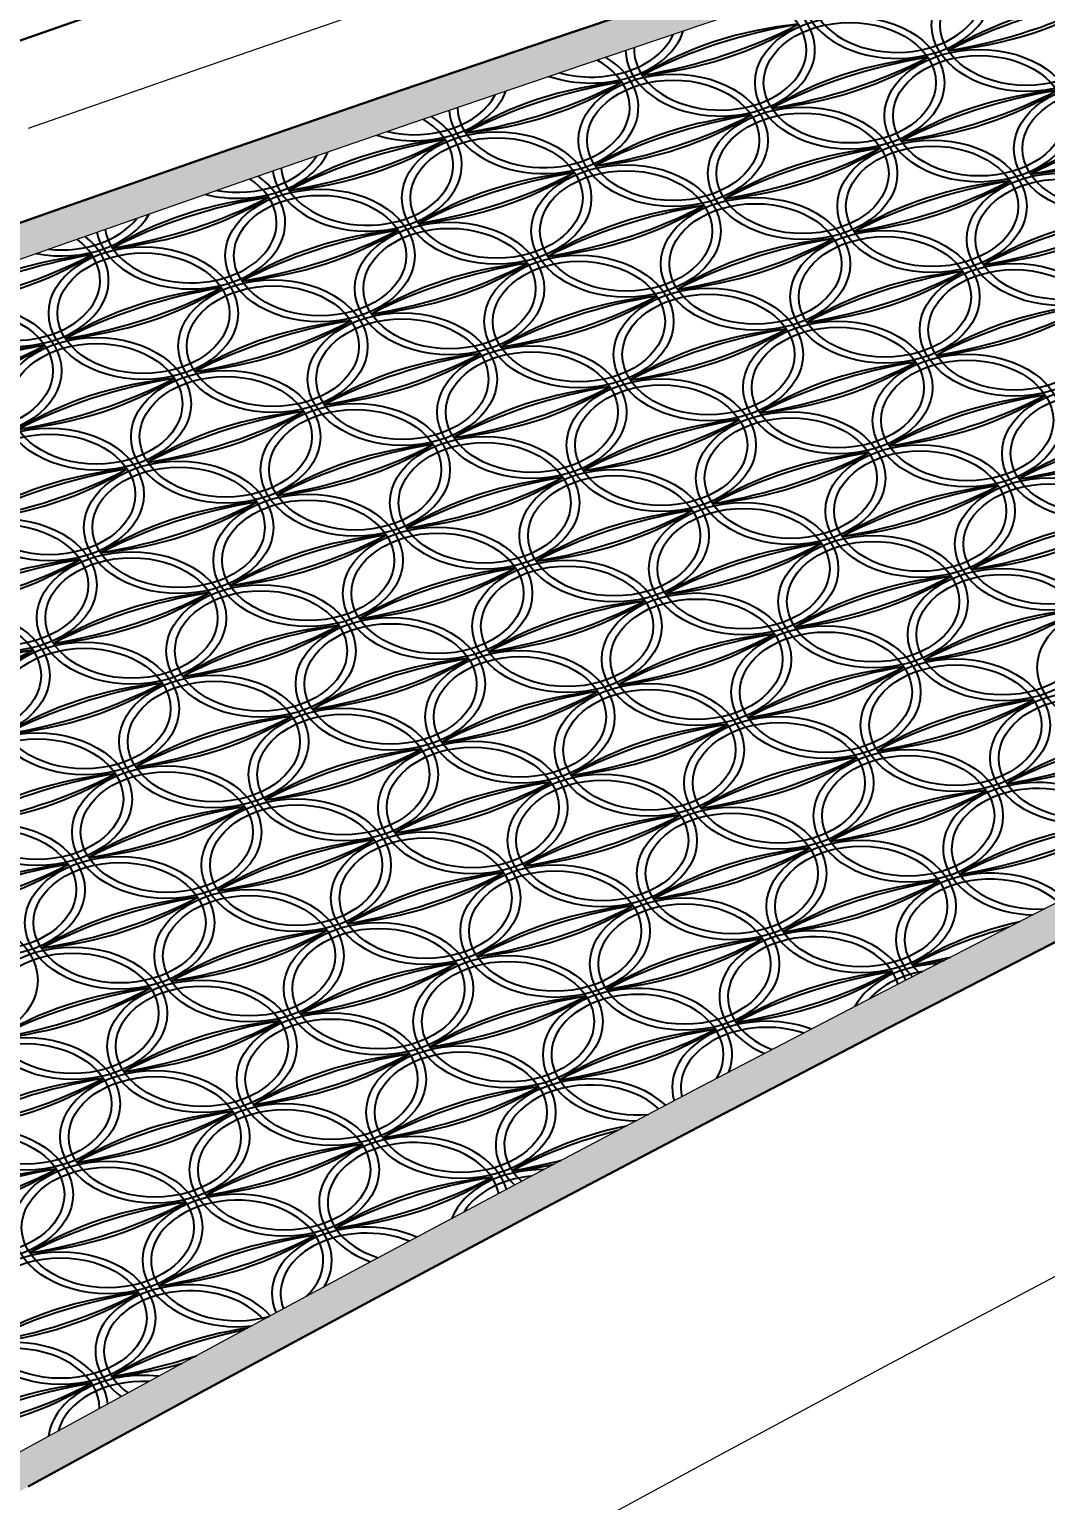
# Model space of a CAD drawing. Header units: millimetres. Extents: x 4628 to 974470, y 12613 to 383573.
# Drawn here: x 494596 to 500497, y 329091 to 337636 of the extents above; entities that cross this region are included whole.
import ezdxf

# ---------------------------------------------------------------- set-up
doc = ezdxf.new("R2010")
doc.units = ezdxf.units.MM
doc.linetypes.add('CENTER', pattern=[2, 1.25, -0.25, 0.25, -0.25])
for name, color, linetype, lineweight in [('标注', 3, 'Continuous', 18), ('桥 中心线', 5, 'CENTER', 15), ('桥 构造粗实', 1, 'Continuous', 30)]:
    doc.layers.add(name, color=color, linetype=linetype, lineweight=lineweight)
doc.styles.add('仿宋字', font='', dxfattribs={"width": 0.7})
doc.styles.get('仿宋字').set_extended_font_data('仿宋_GB2312')
doc.dimstyles.new('750', dxfattribs={"dimscale": 0, "dimtxt": 2.5, "dimasz": 1, "dimexe": 1, "dimexo": 1, "dimgap": 0, "dimtad": 0, "dimdec": 0, "dimlfac": 0.1, "dimrnd": 0.1, "dimzin": 12, "dimdsep": 46, "dimtxsty": '仿宋字', "dimblk": 'OBLIQUE', "dimcen": -1, "dimclrd": 256, "dimclre": 256, "dimclrt": 256, "dimadec": 4, "dimazin": 0, "dimtp": 2, "dimtm": 3, "dimtfac": 0.5, "dimtdec": 0, "dimtmove": 2, "dimatfit": 3, "dimldrblk": 'OBLIQUE', "dimfxl": 3, "dimfxlon": 1, "dimtvp": 0.7, "dimtolj": 1, "dimtzin": 12, "dimarcsym": 0})

# ---------------------------------------------------------------- blocks, each defined once
blk = doc.blocks.new('332323')
at = {"color": 8}
for centre, major_axis, start_param, end_param in [((18693, 16766), (-550, 0), 6.270031, 10.3238), ((18693, 16766), (-500, 0), 6.220234, 10.373973), ((17667.6, 16431.3), (550, 0), 3.153258, 7.166893), ((17667.6, 16431.3), (500, 0), 3.106036, 7.214511), ((20129.9, 15545.9), (-1696.6, 0), -1.433605, -0.835323), ((20482.2, 15017.1), (-2505.2, 0), -1.335396, -0.933532), ((18759.6, 17603), (-1696.6, 0), 1.707987, 2.30627), ((18407.3, 18131.8), (-2505.2, 0), 1.806196, 2.208061), ((18352.8, 15402.7), (1696.6, 0), 1.707987, 2.30627), ((18705.1, 14873.9), (-2505.2, 0), -1.335396, -0.933532), ((16982.4, 17459.9), (-1696.6, 0), 1.707987, 2.30627), ((16630.2, 17988.7), (-2505.2, 0), 1.806196, 2.208061), ((16915.9, 16622.8), (-550, 0), 7.40002, 9.207174), ((16915.9, 16622.8), (-500, 0), 7.480883, 9.125908), ((19171.1, 16048.2), (-550, 0), 3.141593, 9.424778), ((16642.3, 16096.6), (-550, 0), 6.330079, 10.282679), ((16642.3, 16096.6), (-500, 0), 6.286653, 10.326509), ((19104.6, 15211.2), (1696.6, 0), 1.707987, 2.30627), ((19456.8, 14682.4), (-2505.2, 0), -1.335396, -0.933532), ((17734.2, 17268.3), (-1696.6, 0), 1.707987, 2.30627), ((17381.9, 17797.1), (2505.2, 0), -1.335396, -0.933532), ((19171.1, 16048.2), (-500, 0), 3.141593, 9.424778), ((17327.4, 15068), (1696.6, 0), 1.707987, 2.30627), ((17679.7, 14539.2), (-2505.2, 0), -1.335396, -0.933532), ((15957.1, 17125.2), (-1696.6, 0), 1.707987, 2.30627), ((15604.8, 17654), (2505.2, 0), -1.335396, -0.933532), ((15890.5, 16288.1), (-550, 0), 7.44695, 9.1696), ((15890.5, 16288.1), (500, 0), 4.394112, 5.938842), ((19856.3, 15019.7), (1696.6, 0), 1.707987, 2.30627), ((20208.6, 14490.8), (-2505.2, 0), -1.335396, -0.933532), ((18485.9, 17076.8), (-1696.6, 0), 1.707987, 2.30627), ((18133.7, 17605.6), (2505.2, 0), -1.335396, -0.933532), ((15616.9, 15761.9), (-550, 0), 6.375257, 10.24684), ((15616.9, 15761.9), (-500, 0), 6.336685, 10.285817), ((18079.2, 14876.5), (-1696.6, 0), -1.433605, -0.835323), ((18431.5, 14347.7), (-2505.2, 0), -1.335396, -0.933532), ((16708.8, 16933.6), (-1696.6, 0), 1.707987, 2.30627), ((16356.6, 17462.4), (-2505.2, 0), 1.806196, 2.208061), ((20608.1, 14828.1), (-1696.6, 0), -1.433605, -0.835323), ((20960.3, 14299.3), (-2505.2, 0), -1.335396, -0.933532), ((19237.7, 16885.3), (-1696.6, 0), 1.707987, 2.30627), ((18885.4, 17414.1), (-2505.2, 0), 1.806196, 2.208061), ((16302.1, 14733.3), (1696.6, 0), 1.707987, 2.30627), ((16654.3, 14204.5), (-2505.2, 0), -1.335396, -0.933532), ((14931.7, 16790.5), (-1696.6, 0), 1.707987, 2.30627), ((14579.4, 17319.3), (-2505.2, 0), 1.806196, 2.208061), ((16368.6, 15570.4), (-550, 0), 3.141593, 9.424778), ((14865.1, 15953.4), (-550, 0), 7.508646, 9.117167), ((14865.1, 15953.4), (-500, 0), 7.609326, 9.016037), ((18831, 14685), (-1696.6, 0), -1.433605, -0.835323), ((19183.2, 14156.2), (2505.2, 0), 1.806196, 2.208061), ((17460.6, 16742.1), (-1696.6, 0), 1.707987, 2.30627), ((17108.3, 17270.9), (-2505.2, 0), 1.806196, 2.208061), ((17120.4, 15378.8), (-550, 0), 3.141593, 9.424778), ((17120.4, 15378.8), (-500, 0), 3.141593, 9.424778), ((14591.5, 15427.2), (-550, 0), 6.429904, 10.201456), ((14591.5, 15427.2), (-500, 0), 6.397082, 10.234676), ((17053.8, 14541.8), (1696.6, 0), 1.707987, 2.30627), ((17406.1, 14013), (-2505.2, 0), -1.335396, -0.933532), ((15683.5, 16598.9), (-1696.6, 0), 1.707987, 2.30627), ((15331.2, 17127.7), (-2505.2, 0), 1.806196, 2.208061), ((19582.7, 14493.4), (1696.6, 0), 1.707987, 2.30627), ((19935, 13964.6), (-2505.2, 0), -1.335396, -0.933532), ((18212.3, 16550.6), (-1696.6, 0), 1.707987, 2.30627), ((17860.1, 17079.4), (2505.2, 0), -1.335396, -0.933532), ((19649.3, 15330.5), (-550, 0), 3.141593, 9.424778), ((19649.3, 15330.5), (-500, 0), 3.141593, 9.424778), ((15276.7, 14398.6), (1696.6, 0), 1.707987, 2.30627), ((15629, 13869.8), (-2505.2, 0), -1.335396, -0.933532), ((13906.3, 16455.8), (-1696.6, 0), 1.707987, 2.30627), ((13554.1, 16984.6), (-2505.2, 0), 1.806196, 2.208061), ((15343.3, 15235.7), (-550, 0), 3.141593, 9.424778), ((15343.3, 15235.7), (-500, 0), 3.141593, 9.424778), ((13839.8, 15618.7), (550, 0), 4.446173, 5.905607), ((17805.6, 14350.3), (1696.6, 0), 1.707987, 2.30627), ((18157.8, 13821.5), (-2505.2, 0), -1.335396, -0.933532), ((16435.2, 16407.4), (-1696.6, 0), 1.707987, 2.30627), ((16082.9, 16936.2), (2505.2, 0), -1.335396, -0.933532), ((20334.5, 14301.9), (1696.6, 0), 1.707987, 2.30627), ((20686.7, 13773.1), (-2505.2, 0), -1.335396, -0.933532), ((18964.1, 16359), (-1696.6, 0), 1.707987, 2.30627), ((18611.8, 16887.8), (-2505.2, 0), 1.806196, 2.208061), ((13839.8, 15618.7), (500, 0), 4.565418, 5.785813), ((16028.5, 14207.1), (1696.6, 0), 1.707987, 2.30627), ((16380.7, 13678.3), (-2505.2, 0), -1.335396, -0.933532), ((14658.1, 16264.2), (1696.6, 0), -1.433605, -0.835323), ((14305.8, 16793), (2505.2, 0), -1.335396, -0.933532), ((16095, 15044.1), (-550, 0), 3.141593, 9.424778), ((16095, 15044.1), (-500, 0), 3.141593, 9.424778), ((13566.1, 15092.5), (550, 0), 3.351994, 7.005372), ((13566.1, 15092.5), (500, 0), 3.325687, 7.032069), ((18557.3, 14158.7), (1696.6, 0), 1.707987, 2.30627), ((18909.6, 13629.9), (-2505.2, 0), -1.335396, -0.933532), ((17187, 16215.9), (-1696.6, 0), 1.707987, 2.30627), ((16834.7, 16744.7), (2505.2, 0), -1.335396, -0.933532), ((14251.3, 14063.9), (1696.6, 0), 1.707987, 2.30627), ((14603.6, 13535.1), (-2505.2, 0), -1.335396, -0.933532), ((12881, 16121.1), (1696.6, 0), -1.433605, -0.835323), ((12528.7, 16649.9), (-2505.2, 0), 1.806196, 2.208061), ((16846.8, 14852.6), (-550, 0), 3.141593, 9.424778), ((16780.2, 14015.6), (-1696.6, 0), -1.433605, -0.835323), ((17132.5, 13486.8), (-2505.2, 0), -1.335396, -0.933532), ((15409.8, 16072.7), (1696.6, 0), -1.433605, -0.835323), ((15057.6, 16601.5), (2505.2, 0), -1.335396, -0.933532), ((19309.1, 13967.2), (-1696.6, 0), -1.433605, -0.835323), ((19661.4, 13438.4), (2505.2, 0), 1.806196, 2.208061), ((17938.7, 16024.3), (-1696.6, 0), 1.707987, 2.30627), ((17586.4, 16553.1), (-2505.2, 0), 1.806196, 2.208061), ((15003.1, 13872.4), (-1696.6, 0), -1.433605, -0.835323), ((15355.4, 13343.6), (2505.2, 0), 1.806196, 2.208061), ((13632.7, 15929.5), (-1696.6, 0), 1.707987, 2.30627), ((13280.4, 16458.3), (-2505.2, 0), 1.806196, 2.208061), ((15069.7, 14709.4), (-550, 0), 3.141593, 9.424778), ((15069.7, 14709.4), (-500, 0), 3.141593, 9.424778), ((17598.5, 14661.1), (-550, 0), 3.141593, 9.424778), ((17532, 13824), (1696.6, 0), 1.707987, 2.30627), ((17884.2, 13295.2), (-2505.2, 0), -1.335396, -0.933532), ((16161.6, 15881.2), (-1696.6, 0), 1.707987, 2.30627), ((15809.3, 16410), (-2505.2, 0), 1.806196, 2.208061), ((17598.5, 14661.1), (-500, 0), 3.141593, 9.424778), ((13292.5, 14566.3), (-550, 0), 3.141593, 9.424778), ((13292.5, 14566.3), (-500, 0), 3.141593, 9.424778), ((15821.4, 14517.9), (-550, 0), 3.141593, 9.424778), ((20060.8, 13775.7), (-1696.6, 0), -1.433605, -0.835323), ((20413.1, 13246.9), (2505.2, 0), 1.806196, 2.208061), ((18690.5, 15832.8), (-1696.6, 0), 1.707987, 2.30627), ((18338.2, 16361.6), (2505.2, 0), -1.335396, -0.933532), ((15754.8, 13680.9), (1696.6, 0), 1.707987, 2.30627), ((16107.1, 13152.1), (2505.2, 0), 1.806196, 2.208061), ((14384.5, 15738), (-1696.6, 0), 1.707987, 2.30627), ((14032.2, 16266.8), (-2505.2, 0), 1.806196, 2.208061), ((15821.4, 14517.9), (-500, 0), 3.141593, 9.424778), ((18283.7, 13632.5), (1696.6, 0), 1.707987, 2.30627), ((18636, 13103.7), (-2505.2, 0), -1.335396, -0.933532), ((16913.3, 15689.6), (-1696.6, 0), 1.707987, 2.30627), ((16561.1, 16218.5), (2505.2, 0), -1.335396, -0.933532), ((13977.7, 13537.7), (1696.6, 0), 1.707987, 2.30627), ((14330, 13008.9), (-2505.2, 0), -1.335396, -0.933532), ((12607.3, 15594.8), (-1696.6, 0), 1.707987, 2.30627), ((12255.1, 16123.7), (2505.2, 0), -1.335396, -0.933532), ((16573.2, 14326.4), (-550, 0), 3.141593, 9.424778), ((16506.6, 13489.3), (1696.6, 0), 1.707987, 2.30627), ((16858.9, 12960.5), (-2505.2, 0), -1.335396, -0.933532), ((15136.2, 15546.5), (1696.6, 0), -1.433605, -0.835323), ((14784, 16075.3), (2505.2, 0), -1.335396, -0.933532), ((16573.2, 14326.4), (-500, 0), 3.141593, 9.424778), ((19035.5, 13441), (-1696.6, 0), -1.433605, -0.835323), ((19387.7, 12912.2), (-2505.2, 0), -1.335396, -0.933532), ((17665.1, 15498.1), (-1696.6, 0), 1.707987, 2.30627), ((17312.8, 16026.9), (2505.2, 0), -1.335396, -0.933532), ((19102, 14278), (-550, 0), 3.141593, 9.424778), ((19102, 14278), (-500, 0), 3.141593, 9.424778), ((14729.5, 13346.2), (1696.6, 0), 1.707987, 2.30627), ((15081.7, 12817.4), (-2505.2, 0), -1.335396, -0.933532), ((13359.1, 15403.3), (1696.6, 0), -1.433605, -0.835323), ((13006.8, 15932.1), (-2505.2, 0), 1.806196, 2.208061), ((17258.3, 13297.8), (1696.6, 0), 1.707987, 2.30627), ((17610.6, 12769), (-2505.2, 0), -1.335396, -0.933532), ((15888, 15355), (-1696.6, 0), 1.707987, 2.30627), ((15535.7, 15883.8), (-2505.2, 0), 1.806196, 2.208061), ((17324.9, 14134.8), (-550, 0), 3.141593, 9.424778), ((19853.8, 14086.5), (-550, 0), 3.141593, 9.424778), ((19787.2, 13249.4), (1696.6, 0), 1.707987, 2.30627), ((20139.5, 12720.6), (-2505.2, 0), -1.335396, -0.933532), ((18416.9, 15306.6), (-1696.6, 0), 1.707987, 2.30627), ((18064.6, 15835.4), (-2505.2, 0), 1.806196, 2.208061), ((19853.8, 14086.5), (-500, 0), 3.141593, 9.424778), ((15481.2, 13154.6), (-1696.6, 0), -1.433605, -0.835323), ((15833.5, 12625.8), (2505.2, 0), 1.806196, 2.208061), ((14110.8, 15211.8), (1696.6, 0), -1.433605, -0.835323), ((13758.6, 15740.6), (-2505.2, 0), 1.806196, 2.208061), ((18010.1, 13106.3), (1696.6, 0), 1.707987, 2.30627), ((18362.4, 12577.5), (-2505.2, 0), -1.335396, -0.933532), ((16639.7, 15163.4), (-1696.6, 0), 1.707987, 2.30627), ((16287.5, 15692.2), (2505.2, 0), -1.335396, -0.933532), ((18076.7, 13943.3), (-550, 0), 3.141593, 9.424778), ((18076.7, 13943.3), (-500, 0), 3.141593, 9.424778), ((13770.7, 13848.5), (-550, 0), 3.141593, 9.424778), ((13770.7, 13848.5), (-500, 0), 3.141593, 9.424778), ((20539, 13057.9), (1696.6, 0), 1.707987, 2.30627), ((20891.2, 12529.1), (-2505.2, 0), -1.335396, -0.933532), ((19168.6, 15115.1), (-1696.6, 0), 1.707987, 2.30627), ((18816.3, 15643.9), (2505.2, 0), -1.335396, -0.933532), ((16233, 12963.1), (1696.6, 0), 1.707987, 2.30627), ((16585.2, 12434.3), (-2505.2, 0), -1.335396, -0.933532), ((14862.6, 15020.3), (-1696.6, 0), 1.707987, 2.30627), ((14510.3, 15549.1), (-2505.2, 0), 1.806196, 2.208061), ((16299.5, 13800.1), (-550, 0), 3.141593, 9.424778), ((16299.5, 13800.1), (-500, 0), 3.141593, 9.424778), ((18761.9, 12914.7), (1696.6, 0), 1.707987, 2.30627), ((19114.1, 12385.9), (-2505.2, 0), -1.335396, -0.933532), ((17391.5, 14971.9), (-1696.6, 0), 1.707987, 2.30627), ((17039.2, 15500.7), (2505.2, 0), -1.335396, -0.933532), ((14455.9, 12819.9), (1696.6, 0), 1.707987, 2.30627), ((14808.1, 12291.1), (-2505.2, 0), -1.335396, -0.933532), ((13085.5, 14877.1), (-1696.6, 0), 1.707987, 2.30627), ((12733.2, 15405.9), (2505.2, 0), -1.335396, -0.933532), ((16984.7, 12771.6), (-1696.6, 0), -1.433605, -0.835323), ((17337, 12242.8), (-2505.2, 0), -1.335396, -0.933532), ((15614.4, 14828.7), (1696.6, 0), -1.433605, -0.835323), ((15262.1, 15357.5), (2505.2, 0), -1.335396, -0.933532), ((17051.3, 13608.6), (-550, 0), 3.141593, 9.424778), ((17051.3, 13608.6), (-500, 0), 3.141593, 9.424778), ((19513.6, 12723.2), (-1696.6, 0), -1.433605, -0.835323), ((19865.9, 12194.4), (-2505.2, 0), -1.335396, -0.933532), ((18143.2, 14780.4), (1696.6, 0), -1.433605, -0.835323), ((17791, 15309.2), (-2505.2, 0), 1.806196, 2.208061), ((15207.6, 12628.4), (1696.6, 0), 1.707987, 2.30627), ((15559.9, 12099.6), (-2505.2, 0), -1.335396, -0.933532), ((13837.2, 14685.6), (-1696.6, 0), 1.707987, 2.30627), ((13485, 15214.4), (-2505.2, 0), 1.806196, 2.208061), ((17803.1, 13417.1), (-550, 0), 3.141593, 9.424778), ((17736.5, 12580), (-1696.6, 0), -1.433605, -0.835323), ((18088.8, 12051.2), (-2505.2, 0), -1.335396, -0.933532), ((16366.1, 14637.2), (-1696.6, 0), 1.707987, 2.30627), ((16013.8, 15166), (-2505.2, 0), 1.806196, 2.208061), ((20265.4, 12531.7), (-1696.6, 0), -1.433605, -0.835323), ((20617.6, 12002.9), (2505.2, 0), 1.806196, 2.208061), ((18895, 14588.8), (-1696.6, 0), 1.707987, 2.30627), ((18542.7, 15117.6), (-2505.2, 0), 1.806196, 2.208061), ((15959.4, 12436.9), (-1696.6, 0), -1.433605, -0.835323), ((16311.6, 11908.1), (2505.2, 0), 1.806196, 2.208061), ((14589, 14494), (1696.6, 0), -1.433605, -0.835323), ((14236.7, 15022.8), (-2505.2, 0), 1.806196, 2.208061), ((16025.9, 13273.9), (-550, 0), 3.141593, 9.424778), ((16025.9, 13273.9), (-500, 0), 3.141593, 9.424778), ((18554.8, 13225.6), (-550, 0), 3.141593, 9.424778), ((14248.8, 13130.8), (-550, 0), 3.141593, 9.424778), ((18488.2, 12388.5), (1696.6, 0), 1.707987, 2.30627), ((18840.5, 11859.7), (-2505.2, 0), -1.335396, -0.933532), ((17117.9, 14445.7), (-1696.6, 0), 1.707987, 2.30627), ((16765.6, 14974.5), (-2505.2, 0), 1.806196, 2.208061), ((18554.8, 13225.6), (-500, 0), 3.141593, 9.424778), ((14182.2, 12293.7), (-1696.6, 0), -1.433605, -0.835323), ((14534.5, 11764.9), (-2505.2, 0), -1.335396, -0.933532), ((12811.9, 14350.9), (-1696.6, 0), 1.707987, 2.30627), ((12459.6, 14879.7), (2505.2, 0), -1.335396, -0.933532), ((14248.8, 13130.8), (-500, 0), 3.141593, 9.424778), ((16711.1, 12245.3), (1696.6, 0), 1.707987, 2.30627), ((17063.4, 11716.5), (-2505.2, 0), -1.335396, -0.933532), ((15340.7, 14302.5), (-1696.6, 0), 1.707987, 2.30627), ((14988.5, 14831.3), (2505.2, 0), -1.335396, -0.933532), ((16777.7, 13082.4), (-550, 0), 3.141593, 9.424778), ((16777.7, 13082.4), (-500, 0), 3.141593, 9.424778), ((19240, 12197), (1696.6, 0), 1.707987, 2.30627), ((19592.3, 11668.2), (-2505.2, 0), -1.335396, -0.933532), ((17869.6, 14254.1), (-1696.6, 0), 1.707987, 2.30627), ((17517.4, 14782.9), (2505.2, 0), -1.335396, -0.933532), ((14934, 12102.2), (1696.6, 0), 1.707987, 2.30627), ((15286.3, 11573.4), (-2505.2, 0), -1.335396, -0.933532), ((13563.6, 14159.3), (-1696.6, 0), 1.707987, 2.30627), ((13211.4, 14688.1), (2505.2, 0), -1.335396, -0.933532), ((17529.4, 12890.9), (-550, 0), 3.141593, 9.424778), ((13223.4, 12796.1), (-550, 0), 3.141593, 9.424778), ((17462.9, 12053.8), (1696.6, 0), 1.707987, 2.30627), ((17815.1, 11525), (-2505.2, 0), -1.335396, -0.933532), ((16092.5, 14111), (1696.6, 0), -1.433605, -0.835323), ((15740.2, 14639.8), (2505.2, 0), -1.335396, -0.933532), ((17529.4, 12890.9), (-500, 0), 3.141593, 9.424778), ((19991.7, 12005.5), (-1696.6, 0), -1.433605, -0.835323), ((20344, 11476.6), (-2505.2, 0), -1.335396, -0.933532), ((18621.4, 14062.6), (-1696.6, 0), 1.707987, 2.30627), ((18269.1, 14591.4), (2505.2, 0), -1.335396, -0.933532), ((13223.4, 12796.1), (-500, 0), 3.141593, 9.424778), ((15685.7, 11910.7), (1696.6, 0), 1.707987, 2.30627), ((16038, 11381.8), (-2505.2, 0), -1.335396, -0.933532), ((14315.4, 13967.8), (1696.6, 0), -1.433605, -0.835323), ((13963.1, 14496.6), (-2505.2, 0), 1.806196, 2.208061), ((18281.2, 12699.3), (-550, 0), 3.141593, 9.424778), ((18214.6, 11862.3), (-1696.6, 0), -1.433605, -0.835323), ((18566.9, 11333.5), (-2505.2, 0), -1.335396, -0.933532), ((16844.2, 13919.4), (1696.6, 0), -1.433605, -0.835323), ((16492, 14448.2), (-2505.2, 0), 1.806196, 2.208061), ((13908.6, 11767.5), (1696.6, 0), 1.707987, 2.30627), ((14260.9, 11238.7), (-2505.2, 0), -1.335396, -0.933532), ((12538.2, 13824.6), (1696.6, 0), -1.433605, -0.835323), ((12186, 14353.4), (-2505.2, 0), 1.806196, 2.208061), ((16504.1, 12556.2), (-550, 0), 3.141593, 9.424778), ((16504.1, 12556.2), (-500, 0), 3.141593, 9.424778), ((16437.5, 11719.1), (-1696.6, 0), -1.433605, -0.835323), ((16789.8, 11190.3), (2505.2, 0), 1.806196, 2.208061), ((15067.1, 13776.3), (-1696.6, 0), 1.707987, 2.30627), ((14714.9, 14305.1), (-2505.2, 0), 1.806196, 2.208061), ((18966.4, 11670.8), (1696.6, 0), 1.707987, 2.30627), ((19318.6, 11142), (-2505.2, 0), -1.335396, -0.933532), ((17596, 13727.9), (-1696.6, 0), 1.707987, 2.30627), ((17243.7, 14256.7), (2505.2, 0), -1.335396, -0.933532), ((19032.9, 12507.8), (-550, 0), 3.141593, 9.424778), ((19032.9, 12507.8), (-500, 0), 3.141593, 9.424778), ((14660.4, 11576), (1696.6, 0), 1.707987, 2.30627), ((15012.6, 11047.2), (2505.2, 0), 1.806196, 2.208061), ((13290, 13633.1), (-1696.6, 0), 1.707987, 2.30627), ((12937.7, 14161.9), (2505.2, 0), -1.335396, -0.933532), ((14726.9, 12413), (-550, 0), 3.141593, 9.424778), ((14726.9, 12413), (-500, 0), 3.141593, 9.424778), ((17255.8, 12364.6), (-550, 0), 3.141593, 9.424778), ((17189.3, 11527.6), (1696.6, 0), 1.707987, 2.30627), ((17541.5, 10998.8), (2505.2, 0), 1.806196, 2.208061), ((15818.9, 13584.7), (-1696.6, 0), 1.707987, 2.30627), ((15466.6, 14113.5), (-2505.2, 0), 1.806196, 2.208061), ((17255.8, 12364.6), (-500, 0), 3.141593, 9.424778), ((19718.1, 11479.2), (1696.6, 0), 1.707987, 2.30627), ((20070.4, 10950.4), (-2505.2, 0), -1.335396, -0.933532), ((18347.8, 13536.4), (-1696.6, 0), 1.707987, 2.30627), ((17995.5, 14065.2), (-2505.2, 0), 1.806196, 2.208061), ((15412.1, 11384.4), (1696.6, 0), 1.707987, 2.30627), ((15764.4, 10855.6), (-2505.2, 0), -1.335396, -0.933532), ((14041.8, 13441.6), (-1696.6, 0), 1.707987, 2.30627), ((13689.5, 13970.4), (2505.2, 0), -1.335396, -0.933532), ((17941, 11336.1), (1696.6, 0), 1.707987, 2.30627), ((18293.3, 10807.3), (-2505.2, 0), -1.335396, -0.933532), ((16570.6, 13393.2), (1696.6, 0), -1.433605, -0.835323), ((16218.4, 13922), (2505.2, 0), -1.335396, -0.933532), ((18007.6, 12173.1), (-550, 0), 3.141593, 9.424778), ((18007.6, 12173.1), (-500, 0), 3.141593, 9.424778), ((20469.9, 11287.7), (-1696.6, 0), -1.433605, -0.835323), ((20822.2, 10758.9), (-2505.2, 0), -1.335396, -0.933532), ((19099.5, 13344.8), (-1696.6, 0), 1.707987, 2.30627), ((18747.2, 13873.6), (-2505.2, 0), 1.806196, 2.208061), ((16163.9, 11192.9), (1696.6, 0), 1.707987, 2.30627), ((16516.1, 10664.1), (-2505.2, 0), -1.335396, -0.933532), ((14793.5, 13250), (1696.6, 0), -1.433605, -0.835323), ((14441.2, 13778.8), (-2505.2, 0), 1.806196, 2.208061), ((18692.8, 11144.5), (1696.6, 0), 1.707987, 2.30627), ((19045, 10615.7), (-2505.2, 0), -1.335396, -0.933532), ((17322.4, 13201.7), (-1696.6, 0), 1.707987, 2.30627), ((16970.1, 13730.5), (-2505.2, 0), 1.806196, 2.208061), ((18759.3, 11981.6), (-550, 0), 3.141593, 9.424778), ((14386.8, 11049.7), (-1696.6, 0), -1.433605, -0.835323), ((14739, 10520.9), (-2505.2, 0), -1.335396, -0.933532), ((13016.4, 13106.9), (1696.6, 0), -1.433605, -0.835323), ((12664.1, 13635.7), (-2505.2, 0), 1.806196, 2.208061), ((16915.6, 11001.4), (-1696.6, 0), -1.433605, -0.835323), ((17267.9, 10472.6), (2505.2, 0), 1.806196, 2.208061), ((15545.3, 13058.5), (1696.6, 0), -1.433605, -0.835323), ((15193, 13587.3), (-2505.2, 0), 1.806196, 2.208061), ((19511.1, 11790), (-550, 0), 9.16479, 14.083811), ((19511.1, 11790), (-500, 0), 9.030359, 14.216833), ((15205.1, 11695.2), (-550, 0), 3.141593, 9.424778), ((19444.5, 10953), (1696.6, 0), 1.707987, 2.30627), ((19796.8, 10424.2), (-2505.2, 0), -1.335396, -0.933532), ((18074.1, 13010.1), (-1696.6, 0), 1.707987, 2.30627), ((17721.9, 13538.9), (2505.2, 0), -1.335396, -0.933532), ((15138.5, 10858.2), (1696.6, 0), 1.707987, 2.30627), ((15490.8, 10329.4), (2505.2, 0), 1.806196, 2.208061), ((13768.1, 12915.3), (-1696.6, 0), 1.707987, 2.30627), ((13415.9, 13444.1), (2505.2, 0), -1.335396, -0.933532), ((15205.1, 11695.2), (-500, 0), 3.141593, 9.424778), ((17667.4, 10809.8), (1696.6, 0), 1.707987, 2.30627), ((18019.7, 10281), (-2505.2, 0), -1.335396, -0.933532), ((16297, 12867), (-1696.6, 0), 1.707987, 2.30627), ((15944.8, 13395.8), (-2505.2, 0), 1.806196, 2.208061), ((17734, 11646.9), (-550, 0), 3.141593, 9.424778), ((17734, 11646.9), (-500, 0), 3.141593, 9.424778), ((13428, 11552.1), (-550, 0), 3.141593, 9.424778), ((13428, 11552.1), (-500, 0), 3.141593, 9.424778), ((20196.3, 10761.5), (1696.6, 0), 1.707987, 2.30627), ((20548.5, 10232.7), (-2505.2, 0), -1.335396, -0.933532), ((18825.9, 12818.6), (-1696.6, 0), 1.707987, 2.30627), ((18473.6, 13347.4), (2505.2, 0), -1.335396, -0.933532), ((15890.3, 10666.7), (1696.6, 0), 1.707987, 2.30627), ((16242.5, 10137.9), (-2505.2, 0), -1.335396, -0.933532), ((14519.9, 12723.8), (-1696.6, 0), 1.707987, 2.30627), ((14167.6, 13252.6), (2505.2, 0), -1.335396, -0.933532), ((18419.1, 10618.3), (-1696.6, 0), -1.433605, -0.835323), ((18771.4, 10089.5), (-2505.2, 0), -1.335396, -0.933532), ((17048.8, 12675.4), (1696.6, 0), -1.433605, -0.835323), ((16696.5, 13204.2), (2505.2, 0), -1.335396, -0.933532), ((18485.7, 11455.3), (-550, 0), 3.141593, 9.424778), ((18485.7, 11455.3), (-500, 0), 3.141593, 9.424778), ((14179.7, 11360.5), (-550, 0), 3.141593, 9.424778), ((14179.7, 11360.5), (-500, 0), 3.141593, 9.424778), ((14113.1, 10523.5), (1696.6, 0), 1.707987, 2.30627), ((14465.4, 9994.7), (-2505.2, 0), -1.335396, -0.933532), ((12742.8, 12580.6), (-1696.6, 0), 1.707987, 2.30627), ((12390.5, 13109.5), (2505.2, 0), -1.335396, -0.933532), ((16642, 10475.1), (1696.6, 0), 1.707987, 2.30627), ((16994.3, 9946.3), (-2505.2, 0), -1.335396, -0.933532), ((15271.6, 12532.3), (-1696.6, 0), 1.707987, 2.30627), ((14919.4, 13061.1), (-2505.2, 0), 1.806196, 2.208061), ((19237.5, 11263.8), (-550, 0), 3.807616, 6.8833), ((19237.5, 11263.8), (500, 0), 0.669835, 3.738336), ((19170.9, 10426.8), (-1696.6, 0), -1.433605, -0.835323), ((19523.2, 9898), (-2505.2, 0), -1.335396, -0.933532), ((17800.5, 12483.9), (-1696.6, 0), 1.707987, 2.30627), ((17448.3, 13012.7), (-2505.2, 0), 1.806196, 2.208061), ((14864.9, 10332), (-1696.6, 0), -1.433605, -0.835323), ((15217.2, 9803.2), (-2505.2, 0), -1.335396, -0.933532), ((13494.5, 12389.1), (1696.6, 0), -1.433605, -0.835323), ((13142.3, 12917.9), (-2505.2, 0), 1.806196, 2.208061), ((17393.8, 10283.6), (-1696.6, 0), -1.433605, -0.835323), ((17746, 9754.8), (2505.2, 0), 1.806196, 2.208061), ((16023.4, 12340.7), (-1696.6, 0), 1.707987, 2.30627), ((15671.1, 12869.6), (-2505.2, 0), 1.806196, 2.208061), ((17460.3, 11120.6), (-550, 0), 3.141593, 9.424778), ((17460.3, 11120.6), (-500, 0), 3.141593, 9.424778), ((13154.3, 11025.8), (-550, 0), 3.141593, 9.424778), ((19922.7, 10235.2), (1696.6, 0), 1.88051, 2.30627), ((15616.7, 10140.4), (-1696.6, 0), -1.433605, -0.835323), ((15968.9, 9611.6), (-2505.2, 0), -1.335396, -0.933532), ((14246.3, 12197.6), (-1696.6, 0), 1.707987, 2.30627), ((13894, 12726.4), (2505.2, 0), -1.335396, -0.933532), ((15683.2, 10977.5), (-550, 0), 3.141593, 9.424778), ((15683.2, 10977.5), (-500, 0), 3.141593, 9.424778), ((18212.1, 10929.1), (-550, 0), 3.396507, 7.3049), ((18212.1, 10929.1), (-500, 0), 3.356362, 7.345423), ((20274.9, 9706.4), (-2505.2, 0), -1.189718, -0.933532), ((13906.1, 10834.3), (-550, 0), 3.141593, 9.424778), ((18145.5, 10092.1), (1696.6, 0), 1.707987, 2.30627), ((18497.8, 9563.3), (-2505.2, 0), -1.335396, -0.933532), ((16775.2, 12149.2), (-1696.6, 0), 1.707987, 2.30627), ((16422.9, 12678), (2505.2, 0), -1.335396, -0.933532), ((13906.1, 10834.3), (-500, 0), 3.141593, 9.424778), ((16368.4, 9948.9), (1696.6, 0), 1.707987, 2.30627), ((16720.7, 9420.1), (-2505.2, 0), -1.335396, -0.933532), ((14998, 12006.1), (-1696.6, 0), 1.707987, 2.30627), ((14645.8, 12534.9), (2505.2, 0), -1.335396, -0.933532), ((18963.9, 10737.6), (-550, 0), 4.773473, 5.921542), ((18200, 12821.2), (-2505.2, 0), 1.806196, 1.898255), ((18552.3, 12292.4), (-1696.6, 0), 1.707987, 1.817742), ((14657.8, 10642.8), (-550, 0), 3.141593, 9.424778), ((18897.3, 9900.5), (1696.6, 0), 1.707987, 2.30627), ((19249.5, 9371.7), (-2505.2, 0), -1.335396, -0.933532), ((17526.9, 11957.7), (1696.6, 0), -1.433605, -0.835323), ((17174.6, 12486.5), (2505.2, 0), -1.335396, -0.933532), ((18963.9, 10737.6), (-500, 0), 4.955043, 5.738139), ((14591.3, 9805.7), (1696.6, 0), 1.707987, 2.30627), ((14943.5, 9276.9), (-2505.2, 0), -1.335396, -0.933532), ((13220.9, 11862.9), (-1696.6, 0), 1.707987, 2.30627), ((12868.6, 12391.7), (2505.2, 0), -1.335396, -0.933532), ((17186.7, 10594.4), (550, 0), 6.01497, 10.980401), ((17186.7, 10594.4), (500, 0), 5.873666, 11.122547), ((17120.2, 9757.4), (1696.6, 0), 1.707987, 2.30627), ((17472.4, 9228.6), (-2505.2, 0), -1.335396, -0.933532), ((15749.8, 11814.5), (1696.6, 0), -1.433605, -0.835323), ((15397.5, 12343.3), (-2505.2, 0), 1.806196, 2.208061), ((15343, 9614.2), (1696.6, 0), 1.707987, 2.30627), ((15695.3, 9085.4), (-2505.2, 0), -1.335396, -0.933532), ((13972.7, 11671.4), (1696.6, 0), -1.433605, -0.835323), ((13620.4, 12200.2), (-2505.2, 0), 1.806196, 2.208061), ((15409.6, 10451.3), (-550, 0), 3.141593, 9.424778), ((17938.5, 10402.9), (-550, 0), 4.222211, 6.484133), ((17938.5, 10402.9), (-500, 0), 4.269964, 6.435935), ((13632.5, 10308.1), (-550, 0), 3.141593, 9.424778), ((17871.9, 9565.8), (-1696.6, 0), -1.433605, -0.835323), ((18224.2, 9037), (2505.2, 0), 1.806196, 2.208061), ((16501.5, 11623), (-1696.6, 0), 1.707987, 2.30627), ((16149.3, 12151.8), (-2505.2, 0), 1.806196, 2.208061), ((13632.5, 10308.1), (-500, 0), 3.141593, 9.424778), ((16094.8, 9422.7), (1696.6, 0), 1.707987, 2.30627), ((16447.1, 8893.9), (2505.2, 0), 1.806196, 2.208061), ((14724.4, 11479.8), (-1696.6, 0), 1.707987, 2.30627), ((14372.1, 12008.6), (2505.2, 0), -1.335396, -0.933532), ((16161.4, 10259.7), (-550, 0), 3.141593, 9.424778), ((16161.4, 10259.7), (-500, 0), 3.141593, 9.424778), ((14317.7, 9279.5), (1696.6, 0), 1.707987, 2.30627), ((14669.9, 8750.7), (2505.2, 0), 1.806196, 2.208061), ((12947.3, 11336.7), (-1696.6, 0), 1.707987, 2.30627), ((12595, 11865.5), (2505.2, 0), -1.335396, -0.933532), ((14384.2, 10116.6), (-550, 0), 3.141593, 9.424778), ((14384.2, 10116.6), (-500, 0), 3.141593, 9.424778), ((16913.1, 10068.2), (550, 0), 0.648426, 3.785098), ((16913.1, 10068.2), (500, 0), 0.648726, 3.784332), ((16846.5, 9231.1), (1696.6, 0), 1.707987, 2.30627), ((17198.8, 8702.3), (-2505.2, 0), -1.335396, -0.933532), ((15476.2, 11288.3), (-1696.6, 0), 1.707987, 2.30627), ((15123.9, 11817.1), (2505.2, 0), -1.335396, -0.933532), ((15069.4, 9088), (1696.6, 0), 1.707987, 2.30627), ((15421.7, 8559.2), (-2505.2, 0), -1.335396, -0.933532), ((13699, 11145.1), (1696.6, 0), -1.433605, -0.835323), ((13346.8, 11673.9), (2505.2, 0), -1.335396, -0.933532), ((17598.3, 9039.6), (1696.6, 0), 1.855802, 2.30627), ((15887.7, 9733.5), (550, 0), 0.205711, 4.238206), ((15887.7, 9733.5), (500, 0), 0.157389, 4.286527), ((17950.6, 8510.8), (-2505.2, 0), -1.212019, -0.933532), ((15821.2, 8896.4), (-1696.6, 0), -1.433605, -0.835323), ((16173.4, 8367.6), (-2505.2, 0), -1.335396, -0.933532), ((14450.8, 10953.6), (1696.6, 0), -1.433605, -0.835323), ((14098.5, 11482.4), (-2505.2, 0), 1.806196, 2.208061), ((14044.1, 8753.3), (1696.6, 0), 1.707987, 2.30627), ((14396.3, 8224.5), (2505.2, 0), 1.806196, 2.208061), ((12673.7, 10810.4), (-1696.6, 0), 1.707987, 2.30627), ((12321.4, 11339.2), (-2505.2, 0), 1.806196, 2.208061), ((14110.6, 9590.3), (-550, 0), 3.141593, 9.424778), ((14110.6, 9590.3), (-500, 0), 3.141593, 9.424778), ((16639.5, 9542), (-550, 0), 4.707049, 6.018183), ((15875.7, 11625.6), (-2505.2, 0), 1.806196, 1.924955), ((16227.9, 11096.8), (1696.6, 0), -1.433605, -1.291262), ((16572.9, 8704.9), (1696.6, 0), 1.707987, 2.30627), ((16925.2, 8176.1), (2505.2, 0), 1.806196, 2.208061), ((15202.6, 10762.1), (-1696.6, 0), 1.707987, 2.30627), ((14850.3, 11290.9), (2505.2, 0), -1.335396, -0.933532), ((16639.5, 9542), (-500, 0), 4.85283, 5.873849), ((14862.4, 9398.8), (-550, 0), 9.017023, 14.287817), ((14862.4, 9398.8), (-500, 0), 8.787187, 14.517652), ((14795.8, 8561.8), (1696.6, 0), 1.707987, 2.30627), ((15148.1, 8032.9), (2505.2, 0), 1.806196, 2.208061), ((13425.4, 10618.9), (-1696.6, 0), 1.707987, 2.30627), ((13073.2, 11147.7), (2505.2, 0), -1.335396, -0.933532), ((15614.1, 9207.3), (-550, 0), 4.155402, 6.5782), ((15614.1, 9207.3), (-500, 0), 4.193631, 6.540067), ((15547.6, 8370.2), (1696.6, 0), 1.707987, 2.30627), ((15899.8, 7841.4), (-2505.2, 0), -1.335396, -0.933532), ((14177.2, 10427.4), (-1696.6, 0), 1.707987, 2.30627), ((13824.9, 10956.2), (2505.2, 0), -1.335396, -0.933532), ((14588.8, 8872.6), (-550, 0), 3.70234, 7.040882), ((14588.8, 8872.6), (-500, 0), 3.692696, 7.050437), ((14522.2, 8035.5), (-1696.6, 0), -1.433605, -0.835323), ((14874.5, 7506.7), (-2505.2, 0), -1.335396, -0.933532), ((13151.8, 10092.7), (-1696.6, 0), 1.707987, 2.30627), ((12799.5, 10621.5), (-2505.2, 0), 1.806196, 2.208061), ((15273.9, 7844), (1696.6, 0), 1.779714, 2.30627), ((15626.2, 7315.2), (2505.2, 0), 1.865354, 2.208061), ((13563.4, 8537.9), (-550, 0), 3.214132, 7.538097), ((13563.4, 8537.9), (-500, 0), 3.145558, 7.60619), ((13551.3, 10429.9), (2505.2, 0), -1.335396, -1.127813), ((14315.1, 8346.3), (550, 0), 1.405666, 3.060885), ((13903.6, 9901.1), (-1696.6, 0), 1.707987, 1.957001), ((14248.6, 7509.3), (1696.6, 0), 1.707987, 2.30627), ((14600.8, 6980.5), (-2505.2, 0), -1.335396, -0.933532), ((12878.2, 9566.4), (1696.6, 0), -1.433605, -0.835323), ((12525.9, 10095.2), (-2505.2, 0), 1.806196, 2.208061), ((14315.1, 8346.3), (500, 0), 1.501968, 2.964583)]:
    blk.add_ellipse(centre, major_axis=major_axis, ratio=0.7, start_param=start_param, end_param=end_param, dxfattribs=at)
for centre, major_axis in [((19444.7, 16574.5), (550, 0)), ((19444.7, 16574.5), (500, 0)), ((18419.4, 16239.8), (550, 0)), ((18419.4, 16239.8), (500, 0)), ((17394, 15905.1), (550, 0)), ((17394, 15905.1), (500, 0)), ((19922.9, 15856.7), (550, 0)), ((19922.9, 15856.7), (500, 0)), ((18145.8, 15713.5), (550, 0)), ((18145.8, 15713.5), (500, 0)), ((16368.6, 15570.4), (500, 0)), ((18897.5, 15522), (550, 0)), ((18897.5, 15522), (500, 0)), ((17872.1, 15187.3), (550, 0)), ((17872.1, 15187.3), (500, 0)), ((18623.9, 14995.8), (550, 0)), ((18623.9, 14995.8), (500, 0)), ((14317.9, 14901), (550, 0)), ((14317.9, 14901), (500, 0)), ((16846.8, 14852.6), (500, 0)), ((19375.7, 14804.2), (550, 0)), ((19375.7, 14804.2), (500, 0)), ((18350.3, 14469.5), (550, 0)), ((18350.3, 14469.5), (500, 0)), ((14044.3, 14374.7), (550, 0)), ((14044.3, 14374.7), (500, 0)), ((14796, 14183.2), (550, 0)), ((14796, 14183.2), (500, 0)), ((17324.9, 14134.8), (500, 0)), ((15547.8, 13991.7), (550, 0)), ((15547.8, 13991.7), (500, 0)), ((18828.4, 13751.8), (550, 0)), ((18828.4, 13751.8), (500, 0)), ((14522.4, 13657), (550, 0)), ((14522.4, 13657), (500, 0)), ((19580.2, 13560.3), (550, 0)), ((19580.2, 13560.3), (500, 0)), ((15274.2, 13465.5), (550, 0)), ((15274.2, 13465.5), (500, 0)), ((17803.1, 13417.1), (500, 0)), ((13497.1, 13322.3), (550, 0)), ((13497.1, 13322.3), (500, 0)), ((19306.6, 13034), (550, 0)), ((19306.6, 13034), (500, 0)), ((15000.6, 12939.2), (550, 0)), ((15000.6, 12939.2), (500, 0)), ((20058.3, 12842.5), (550, 0)), ((15752.3, 12747.7), (550, 0)), ((15752.3, 12747.7), (500, 0)), ((18281.2, 12699.3), (500, 0)), ((13975.2, 12604.5), (550, 0)), ((13975.2, 12604.5), (500, 0)), ((19784.7, 12316.3), (550, 0)), ((19784.7, 12316.3), (500, 0)), ((15478.7, 12221.5), (550, 0)), ((15478.7, 12221.5), (500, 0)), ((13701.6, 12078.3), (550, 0)), ((13701.6, 12078.3), (500, 0)), ((16230.5, 12029.9), (550, 0)), ((16230.5, 12029.9), (500, 0)), ((18759.3, 11981.6), (500, 0)), ((14453.3, 11886.8), (550, 0)), ((14453.3, 11886.8), (500, 0)), ((16982.2, 11838.4), (550, 0)), ((16982.2, 11838.4), (500, 0)), ((15956.8, 11503.7), (550, 0)), ((15956.8, 11503.7), (500, 0)), ((16708.6, 11312.2), (550, 0)), ((16708.6, 11312.2), (500, 0)), ((14931.5, 11169), (550, 0)), ((14931.5, 11169), (500, 0)), ((16435, 10785.9), (550, 0)), ((16435, 10785.9), (500, 0)), ((14657.8, 10642.8), (500, 0)), ((15409.6, 10451.3), (500, 0)), ((15136, 9925), (550, 0)), ((15136, 9925), (500, 0)), ((13358.9, 9781.9), (550, 0)), ((13358.9, 9781.9), (500, 0)), ((13837, 9064.1), (550, 0)), ((13837, 9064.1), (500, 0))]:
    blk.add_ellipse(centre, major_axis=major_axis, ratio=0.7, dxfattribs=at)
blk = doc.blocks.new('_Oblique')
at = {"color": 0, "linetype": 'ByBlock', "lineweight": -2}
blk.add_line((-0.5, -0.5), (0.5, 0.5), dxfattribs=at)
blk = doc.blocks.new('*D112')
at = {"layer": 'Defpoints', "color": 0}
for p in [(501588.7, 354868.6), (501588.7, 321394.7), (482588.7, 312443.9)]:
    blk.add_point(p, dxfattribs=at)
at = {"layer": '标注', "lineweight": -2}
for p, q in [((482588.7, 352868.6), (482588.7, 355868.6)), ((501588.7, 352868.6), (501588.7, 355868.6)), ((482588.7, 354868.6), (501588.7, 354868.6))]:
    blk.add_line(p, q, dxfattribs=at)
at = {"layer": '标注', "lineweight": -2, "xscale": 1000.0000020837, "yscale": 1000.0000020837, "zscale": 1000.0000020837, "rotation": 180}
blk.add_blockref('_Oblique', (482588.7, 354868.6), dxfattribs=at)
at = {"layer": '标注', "lineweight": -2, "xscale": 1000.0000020837, "yscale": 1000.0000020837, "zscale": 1000.0000020837}
blk.add_blockref('_Oblique', (501588.7, 354868.6), dxfattribs=at)
at = {"layer": '标注', "insert": (492088.7, 356618.6), "char_height": 2500, "attachment_point": 5, "style": '仿宋字'}
blk.add_mtext('\\A1;1900', dxfattribs=at)

msp = doc.modelspace()

# ---------------------------------------------------------------- hatches: boundary and pattern name
h = msp.add_hatch(color=8)
h.paths.add_polyline_path([(465800, 324759.2), (466798.6, 325222.9), (467797.1, 325682.5), (468795.6, 326138.2), (469794.1, 326589.9), (470792.5, 327037.6), (471791, 327481.3), (472789.5, 327921.1), (473788, 328356.8), (474786.4, 328788.6), (475784.9, 329216.4), (476783.3, 329640.2), (477781.8, 330060.1), (478780.2, 330475.9), (479778.6, 330887.8), (480777, 331295.7), (481775.4, 331699.6), (482773.8, 332099.5), (483772.2, 332495.4), (484770.6, 332887.4), (485769, 333275.4), (486767.4, 333659.4), (487765.8, 334039.4), (488764.1, 334415.4), (489762.5, 334787.4), (490760.9, 335155.5), (491759.2, 335519.6), (492757.5, 335879.7), (493755.9, 336235.8), (494754.2, 336588), (495752.5, 336936.1), (496750.9, 337280.3), (497749.2, 337620.5), (498747.5, 337956.7), (499745.8, 338289), (500744.1, 338617.2), (501742.3, 338941.5), (502740.6, 339261.8), (503738.9, 339578.1), (504737.2, 339890.4), (505735.4, 340198.8), (506733.7, 340503.1), (507731.9, 340803.5), (508730.2, 341100), (509728.4, 341392.4), (510726.6, 341680.8), (511724.9, 341965.3), (512723.1, 342245.8), (513721.3, 342522.3), (514719.5, 342794.8), (515717.7, 343063.4), (516715.9, 343327.9), (517714.1, 343588.5), (518712.3, 343845.1), (519710.5, 344097.8), (520708.7, 344346.4), (521706.8, 344591.1), (522705, 344831.8), (523703.2, 345068.5), (524701.3, 345301.2), (525699.5, 345530), (526697.6, 345754.8), (527695.8, 345975.6), (528693.9, 346192.4), (529692.1, 346405.2), (530690.2, 346614.1), (531688.3, 346818.9), (532686.4, 347019.8), (533684.6, 347216.8), (534682.7, 347409.7), (535680.8, 347598.7), (536678.9, 347783.6), (537677, 347964.6), (538675.1, 348141.7), (539496, 348284, -0.929118), (539640.6, 347499.4), (539588.7, 347485.8), (538588.7, 347218.1), (537588.7, 346944), (536588.7, 346663.5), (535588.7, 346376.8), (534588.7, 346083.7), (533588.7, 345784.3), (532588.7, 345478.5), (531588.7, 345166.4), (530588.7, 344848), (529588.7, 344523.2), (528588.7, 344192.1), (527588.7, 343854.7), (526588.7, 343510.9), (525588.7, 343160.8), (524588.7, 342804.4), (523588.7, 342441.7), (522588.7, 342072.6), (521588.7, 341697.2), (520588.7, 341315.5), (519588.7, 340927.5), (518588.7, 340533.1), (517588.7, 340132.4), (516588.7, 339725.3), (515588.7, 339312), (514588.7, 338892.3), (513588.7, 338466.3), (512588.7, 338034), (511588.7, 337595.4), (510588.7, 337150.4), (509588.7, 336699.1), (508588.7, 336241.5), (507588.7, 335777.6), (506588.7, 335307.3), (505588.7, 334830.8), (504588.7, 334347.9), (503588.7, 333858.7), (502588.7, 333363.1), (501588.7, 332861.3), (500588.7, 332353.1), (499588.7, 331838.7), (498588.7, 331317.9), (497588.7, 330790.8), (496588.7, 330257.3), (495588.7, 329717.6), (494588.7, 329171.5), (493588.7, 328619.2), (492588.7, 328060.5), (491588.7, 327495.5), (490588.7, 326924.1), (489588.7, 326346.5), (488588.7, 325762.6), (487588.7, 325172.3), (486588.7, 324575.7), (485588.7, 323972.8), (484588.7, 323363.6), (483588.7, 322748.1), (483332.9, 322589), (462593.2, 322399.9, -0.759516), (462379.6, 323140.4), (462804.5, 323344.4), (463803, 323820), (464801.5, 324291.6)])
h.paths.add_polyline_path([(483483.5, 322918.2), (483274.9, 322788.5), (462591.3, 322599.9, -0.74253), (462477.3, 322965.4), (462890.8, 323164), (463888.7, 323639.3), (464886.6, 324110.6), (465884.6, 324578), (466882.5, 325041.3), (467880.4, 325500.7), (468878.3, 325956.1), (469876.2, 326407.5), (470874.1, 326855), (471871.9, 327298.4), (472869.8, 327737.9), (473867.6, 328173.4), (474865.5, 328604.9), (475863.3, 329032.4), (476861.1, 329456), (477859, 329875.6), (478856.8, 330291.2), (479854.6, 330702.8), (480852.4, 331110.4), (481850.1, 331514), (482847.9, 331913.7), (483845.7, 332309.4), (484843.4, 332701.1), (485841.1, 333088.8), (486838.9, 333472.6), (487836.6, 333852.3), (488834.3, 334228.1), (489832, 334599.9), (490829.7, 334967.7), (491827.4, 335331.6), (492825.1, 335691.4), (493822.7, 336047.3), (494820.4, 336399.2), (495818.1, 336747.2), (496815.7, 337091.1), (497813.3, 337431.1), (498811, 337767.1), (499808.6, 338099.1), (500806.2, 338427.1), (501803.8, 338751.2), (502801.4, 339071.2), (503799, 339387.3), (504796.5, 339699.4), (505794.1, 340007.6), (506791.7, 340311.7), (507789.2, 340611.9), (508786.8, 340908.1), (509784.3, 341200.3), (510781.8, 341488.6), (511779.3, 341772.9), (512776.8, 342053.1), (513774.3, 342329.5), (514771.8, 342601.8), (515769.3, 342870.1), (516766.8, 343134.5), (517764.3, 343394.9), (518761.7, 343651.4), (519759.2, 343903.8), (520756.7, 344152.3), (521754.1, 344396.8), (522751.5, 344637.3), (523749, 344873.8), (524746.4, 345106.4), (525743.8, 345335), (526741.2, 345559.6), (527738.6, 345780.2), (528736, 345996.8), (529733.4, 346209.5), (530730.8, 346418.2), (531728.2, 346622.9), (532725.5, 346823.7), (533722.9, 347020.5), (534720.3, 347213.3), (535717.6, 347402.1), (536715, 347586.9), (537712.3, 347767.8), (538709.6, 347944.7), (539487.9, 348079.6, -1.002467), (539590, 347692.9), (539537.6, 347679.2), (538536.4, 347411.1), (537535.3, 347136.7), (536534.2, 346856), (535533, 346568.9), (534531.9, 346275.5), (533530.8, 345975.7), (532529.7, 345669.6), (531528.6, 345357.1), (530527.5, 345038.4), (529526.4, 344713.2), (528525.3, 344381.8), (527524.2, 344044), (526523.2, 343699.9), (525522.1, 343349.4), (524521.1, 342992.6), (523520, 342629.5), (522519, 342260.1), (521517.9, 341884.3), (520516.9, 341502.2), (519515.9, 341113.7), (518514.8, 340718.9), (517513.8, 340317.8), (516512.8, 339910.4), (515511.8, 339496.6), (514510.8, 339076.5), (513509.9, 338650.1), (512508.9, 338217.4), (511507.9, 337778.3), (510506.9, 337332.9), (509506, 336881.2), (508505, 336423.2), (507504.1, 335958.8), (506503.2, 335488.1), (505502.2, 335011.1), (504501.3, 334527.8), (503500.4, 334038.1), (502499.5, 333542.1), (501498.6, 333039.8), (500497.7, 332531.2), (499496.8, 332016.3), (498495.9, 331495), (497495, 330967.5), (496494.2, 330433.6), (495493.3, 329893.4), (494492.4, 329346.8), (493491.6, 328794), (492490.8, 328234.8), (491489.9, 327669.4), (490489.1, 327097.6), (489488.3, 326519.5), (488487.5, 325935), (487486.7, 325344.3), (486485.9, 324747.2), (485485.1, 324143.9), (484484.3, 323534.2)], flags=16)

# ---------------------------------------------------------------- linework, layer by layer
at = {"layer": '桥 中心线', "color": 8, "ltscale": 3000}
msp.add_lwpolyline([(509588.7, 341872.5), (508588.7, 341579.5), (507588.7, 341282.6), (506588.7, 340981.7), (505588.7, 340676.8), (504588.7, 340367.9), (503588.7, 340055), (502588.7, 339738.2), (501588.7, 339417.3), (500588.7, 339092.5), (499588.7, 338763.7), (498588.7, 338430.9), (497588.7, 338094.1), (496588.7, 337753.3), (495588.7, 337408.5), (494588.7, 337059.8)], dxfattribs=at)
at = {"layer": '桥 中心线', "ltscale": 3000}
msp.add_lwpolyline([(509588.7, 334889.4), (508588.7, 334417.6), (507588.7, 333939.4), (506588.7, 333454.8), (505588.7, 332963.7), (504588.7, 332466.3), (503588.7, 331962.4), (502588.7, 331452.1), (501588.7, 330935.4), (500588.7, 330412.3), (499588.7, 329882.7), (498588.7, 329346.7), (497588.7, 328804.4), (496588.7, 328255.6), (495588.7, 327700.3), (494588.7, 327138.7)], dxfattribs=at)
at = {"layer": '桥 构造粗实'}
for points in [[(509449, 342352.6), (508447.3, 342059.1), (507445.5, 341761.7), (506443.8, 341460.2), (505442, 341154.8), (504440.3, 340845.3), (503438.6, 340531.9), (502436.8, 340214.5), (501435.1, 339893.1), (500433.4, 339567.7), (499431.7, 339238.4), (498430, 338905), (497428.3, 338567.6), (496426.6, 338226.3), (495424.9, 337880.9), (494423.2, 337531.6)], [(509728.4, 341392.4), (508730.2, 341100), (507731.9, 340803.5), (506733.7, 340503.1), (505735.4, 340198.8), (504737.2, 339890.4), (503738.9, 339578.1), (502740.6, 339261.8), (501742.3, 338941.5), (500744.1, 338617.2), (499745.8, 338289), (498747.5, 337956.7), (497749.2, 337620.5), (496750.9, 337280.3), (495752.5, 336936.1), (494754.2, 336588), (493755.9, 336235.8)], [(509588.7, 336699.1), (508588.7, 336241.5), (507588.7, 335777.6), (506588.7, 335307.3), (505588.7, 334830.8), (504588.7, 334347.9), (503588.7, 333858.7), (502588.7, 333363.1), (501588.7, 332861.3), (500588.7, 332353.1), (499588.7, 331838.7), (498588.7, 331317.9), (497588.7, 330790.8), (496588.7, 330257.3), (495588.7, 329717.6), (494588.7, 329171.5)], [(509588.7, 336699.1), (508588.7, 336241.5), (507588.7, 335777.6), (506588.7, 335307.3), (505588.7, 334830.8), (504588.7, 334347.9), (503588.7, 333858.7), (502588.7, 333363.1), (501588.7, 332861.3), (500588.7, 332353.1), (499588.7, 331838.7), (498588.7, 331317.9), (497588.7, 330790.8), (496588.7, 330257.3), (495588.7, 329717.6), (494588.7, 329171.5)]]:
    msp.add_lwpolyline(points, dxfattribs=at)
at = {"layer": '桥 构造粗实', "color": 252, "lineweight": 15}
for points in [[(508786.8, 340908.1), (507789.2, 340611.9), (506791.7, 340311.7), (505794.1, 340007.6), (504796.5, 339699.4), (503799, 339387.3), (502801.4, 339071.2), (501803.8, 338751.2), (500806.2, 338427.1), (499808.6, 338099.1), (498811, 337767.1), (497813.3, 337431.1), (496815.7, 337091.1), (495818.1, 336747.2), (494820.4, 336399.2), (493822.7, 336047.3)], [(509506, 336881.2), (508505, 336423.2), (507504.1, 335958.8), (506503.2, 335488.1), (505502.2, 335011.1), (504501.3, 334527.8), (503500.4, 334038.1), (502499.5, 333542.1), (501498.6, 333039.8), (500497.7, 332531.2), (499496.8, 332016.3), (498495.9, 331495), (497495, 330967.5), (496494.2, 330433.6), (495493.3, 329893.4), (494492.4, 329346.8)]]:
    msp.add_lwpolyline(points, dxfattribs=at)

# ---------------------------------------------------------------- block references
msp.add_blockref('332323', (480940, 321086.5))

# ---------------------------------------------------------------- dimensions: what is measured, and where the dimension line sits
at = {"layer": '标注'}
dim = msp.add_linear_dim(base=(501588.7, 354868.6), p1=(482588.7, 312443.9), p2=(501588.7, 321394.7), dimstyle='750', override={"dimscale": 1000.000002, "dimfxl": 2}, dxfattribs=at)
dim.commit()
dim.dimension.update_dxf_attribs({"geometry": '*D112', "text_midpoint": (492088.7, 356618.6)})

doc.saveas('drawing.dxf')
